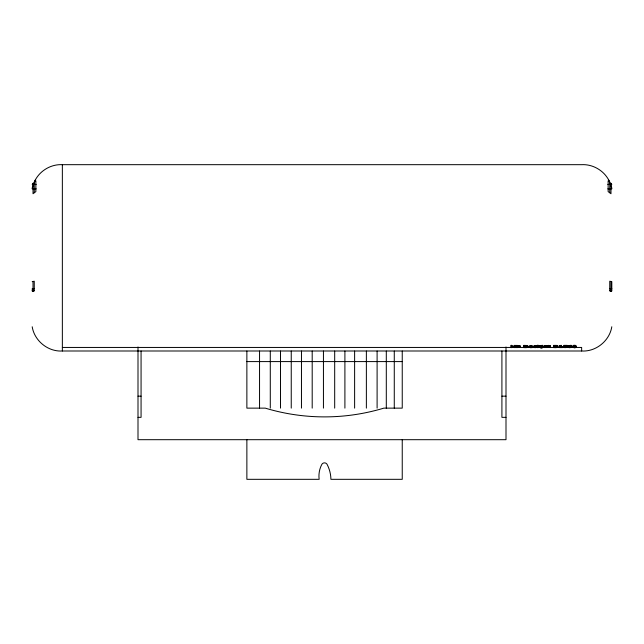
<?xml version="1.0" encoding="UTF-8"?>
<svg xmlns="http://www.w3.org/2000/svg" width="644" height="644" viewBox="0 0 644 644"><rect width="100%" height="100%" fill="white"/><g stroke="black" fill="none" stroke-linecap="round" stroke-linejoin="round"><path stroke-width="0.97" d="M541.95 346.939C538.143 347.905 544.848 349.314 542.715 345.361L541.846 345.361L541.846 346.19L542.715 346.19M33.029 185.44L32.2 188.869L36.217 188.869M611.8 326.774C609.546 340.877 595.933 351.914 581.645 350.996L62.355 350.996C48.067 351.914 34.454 340.877 32.2 326.774M32.2 188.193L32.611 186.607M542.707 347.019L540.558 347.438M533.635 346.73C540.855 349.064 527.782 345.707 536.186 346.907M528.394 346.392L527.251 345.498L523.725 345.369L523.725 347.599C529.481 348.299 529.642 345.248 523.725 345.989M33.335 184.265L35.299 180.103M571.389 345.57L570.238 345.538A1.513 0.411 0 0 0 569.376 345.667C567.742 346.561 572.347 345.256 571.751 346.697A1.908 0.515 0 0 1 571.059 346.939C562.172 346.657 575.028 344.017 570.238 346.15A1.513 0.411 0 0 0 569.376 346.279C567.742 347.172 572.347 345.868 571.751 347.309A1.908 0.515 0 0 1 571.059 347.551C567.251 348.573 567.678 345.007 571.389 345.981M529.746 346.247L531.727 345.965L532.137 346.858L529.746 346.858L529.746 346.247L532.137 346.247M529.746 346.858L532.137 346.858M544.269 346.247L546.249 345.965L546.659 346.858L544.269 346.858L544.269 346.247L546.659 346.247M544.269 346.858L546.659 346.858M536.476 346.053L534.166 346.086L536.388 346.424M533.626 346.319L534.101 345.804L536.476 345.836L536.476 346.665L534.166 346.705L536.573 347.132L536.186 347.519A1.731 0.467 0 0 1 535.293 347.623L533.369 347.527L533.409 346.689M561.391 347.438L561.391 345.369L559.523 345.595L559.523 346.351L560.61 346.351L560.61 347.438M560.763 345.369L560.666 346.094L559.523 346.206M567.082 346.689L566.865 346.15M576.106 346.705C577.362 344.757 571.534 344.749 572.782 346.697M607.783 184.434L611.8 184.434L610.971 183.202L610.971 193.739L608.137 191.614L608.137 180.883L609.651 181.938C604.957 171.183 593.374 164.019 581.645 164.679L62.355 164.679C50.626 164.019 39.043 171.183 34.349 181.938L35.863 180.883L35.863 191.614L33.029 193.739L33.029 183.202L32.2 184.434L36.217 184.434M558.01 346.585C558.879 344.83 554.508 345.562 553.599 345.369L553.599 347.599C559.354 348.299 559.515 345.248 553.599 345.989M516.569 345.989L519.426 345.715M570.914 346.697L568.934 346.593M566.913 346.786L566.406 346.931M575.897 346.818L572.983 346.818M538.11 346.287L540.847 345.772L540.847 346.392L538.988 346.899L541.097 347.599L541.097 346.987L539.688 346.52M538.11 346.899L540.847 346.392M32.2 281.669L34.253 281.219L34.253 290.726L32.305 290.911L33.238 290.991L32.2 288.649L34.212 288.649M538.988 346.279L540.847 345.772M538.11 347.092L541.097 347.599M527.243 346.858L527.75 346.738M557.624 346.738L556.658 346.923M519.507 346.295L520.32 345.731L516.569 345.369L516.569 347.599L517.365 347.599L517.365 346.987M532.797 346.689L530.616 346.81M547.32 347.309L544.269 347.019L547.4 347.019C548.205 344.596 541.483 345.941 544.422 346.923M568.829 346.222L569.352 346.158M532.797 346.915L532.105 346.979M550.338 347.406L549.091 347.374L548.986 345.426L548.221 345.426L548.31 347.406L550.379 347.591C551.047 346.102 546.909 347.044 550.379 346.561L550.379 345.772L548.986 345.772M535.591 346.802L533.989 346.786M550.379 346.979L548.986 346.987M563.878 346.206L565.867 346.206M565.698 346.81L563.629 346.697L563.629 347.543C567.791 347.897 567.96 346.971 564.659 345.989M518.694 346.182L517.365 346.198M556.191 346.963L553.599 346.987M546.257 346.826L545.138 346.81M565.657 347.011L563.629 346.931M525.134 347.422L527.645 346.794L524.522 346.174L524.522 347.422M555.007 347.422L557.511 346.794L554.395 346.174L554.395 347.422M525.778 346.979L523.725 346.987M607.783 188.869L611.8 188.869L610.971 185.44M609.788 288.649L611.8 288.649L610.762 290.991L611.695 290.911L609.747 290.726L609.747 281.219L611.8 281.669L611.8 290.919L609.788 290.919M34.212 290.919L32.2 290.919L32.2 289.655M548.221 345.772L547.706 345.772L547.706 346.561L548.221 346.561M559.523 345.739L560.61 345.739M537.346 345.917L538.11 345.917M510.966 345.989L515.345 345.989M541.129 345.949L542.715 345.973M547.706 345.949L550.379 345.949M560.763 345.981L561.391 345.981M563.878 345.989L567.187 345.989M564.659 346.174L567.187 346.174L567.187 345.369L563.878 345.369L563.878 346.818L566.398 347.084L563.629 347.317M541.129 346.392L542.707 346.392M547.706 346.392L548.221 346.392M548.986 346.392L550.379 346.392M541.95 346.561L541.129 346.561L541.129 345.772M524.522 346.802C525.222 346.907 528.66 346.826 527.122 345.739M554.395 346.802L557.462 346.351L556.601 345.651M560.61 346.826L559.523 346.826L559.523 347.599L562.462 347.599L562.462 346.826L561.391 346.826M514.54 346.987L515.345 346.987M516.569 346.987L520.336 346.577L519.346 346.037M541.097 346.987L540.099 346.987L540.099 347.599M559.523 346.987L562.462 346.987M532.797 347.309L529.746 347.019L532.878 347.019C533.667 344.814 527.597 345.635 529.569 346.85M62.355 347.446L581.645 347.446L581.645 350.996M540.558 347.865L541.918 347.696L541.95 345.949M246.869 361.59L402.242 361.59M138.001 396.165L141.068 396.165M501.909 396.165L505.999 396.165M138.001 417.352L141.068 417.352L141.068 350.996M505.999 417.352L501.909 417.352L501.909 350.996M570.318 346.142L570.866 346.247M532.749 346.657C528.595 345.216 528.249 348.67 532.797 347.527L532.878 346.907M608.701 180.103L610.665 184.265M611.389 186.607L611.8 188.193M610.971 281.444L610.971 290.798M609.747 182.011L609.747 192.645M539.897 345.772L539.897 346.392M534.23 346.013L534.23 346.625M505.999 346.979L505.999 439.691L138.001 439.691L138.001 346.979M402.242 351.036L402.242 408.135L383.848 408.135A205.291 205.291 0 0 1 265.264 408.135L246.869 408.135L246.869 351.036M402.242 439.691L402.242 479.321L330.919 479.321A33.633 33.633 0 0 0 327.216 464.614A3.051 3.051 0 0 0 325.099 462.931L324.552 462.875A3.051 3.051 0 0 0 321.767 464.517A24.995 24.995 0 0 0 319.15 479.321L246.869 479.321L246.869 439.691M394.273 351.036L394.273 408.135M386.303 351.036L386.303 408.135M377.102 351.036L377.102 408.135M366.372 351.036L366.372 408.135M354.619 351.036L354.619 408.135M344.902 351.036L344.902 408.135M334.687 351.036L334.687 408.135M323.441 351.036L323.441 408.135M312.195 351.036L312.195 408.135M301.464 351.036L301.464 408.135M291.241 351.036L291.241 408.135M280.502 351.036L280.502 408.135M270.287 351.036L270.287 408.135M259.548 351.036L259.548 408.135M62.355 164.679L62.355 350.996M34.253 182.011L34.253 192.645M33.029 281.444L33.029 290.798M568.813 346.883C570.415 348.646 572.291 345.9 568.829 346.834M572.548 346.593C575.897 350.682 578.465 343.566 572.548 346.593M573.385 345.9C574.488 348.887 576.927 344.089 573.385 345.9M573.385 346.512C574.488 349.499 576.927 344.701 573.385 346.512M543.536 346.866L544.422 347.543L547.32 347.527C547.529 345.748 544.526 346.206 543.536 346.866M519.539 346.48L517.365 346.818L517.365 346.174L519.539 346.48M511.771 345.369L510.966 345.369L510.966 347.599L511.771 347.599L511.771 346.81L514.54 346.81L514.54 347.599L515.345 347.599L515.345 345.369L514.54 345.369L514.54 346.617L511.771 346.617L511.771 345.369M538.11 345.297L537.346 345.297L537.346 347.599L538.11 347.599L538.11 345.297"/></g></svg>
